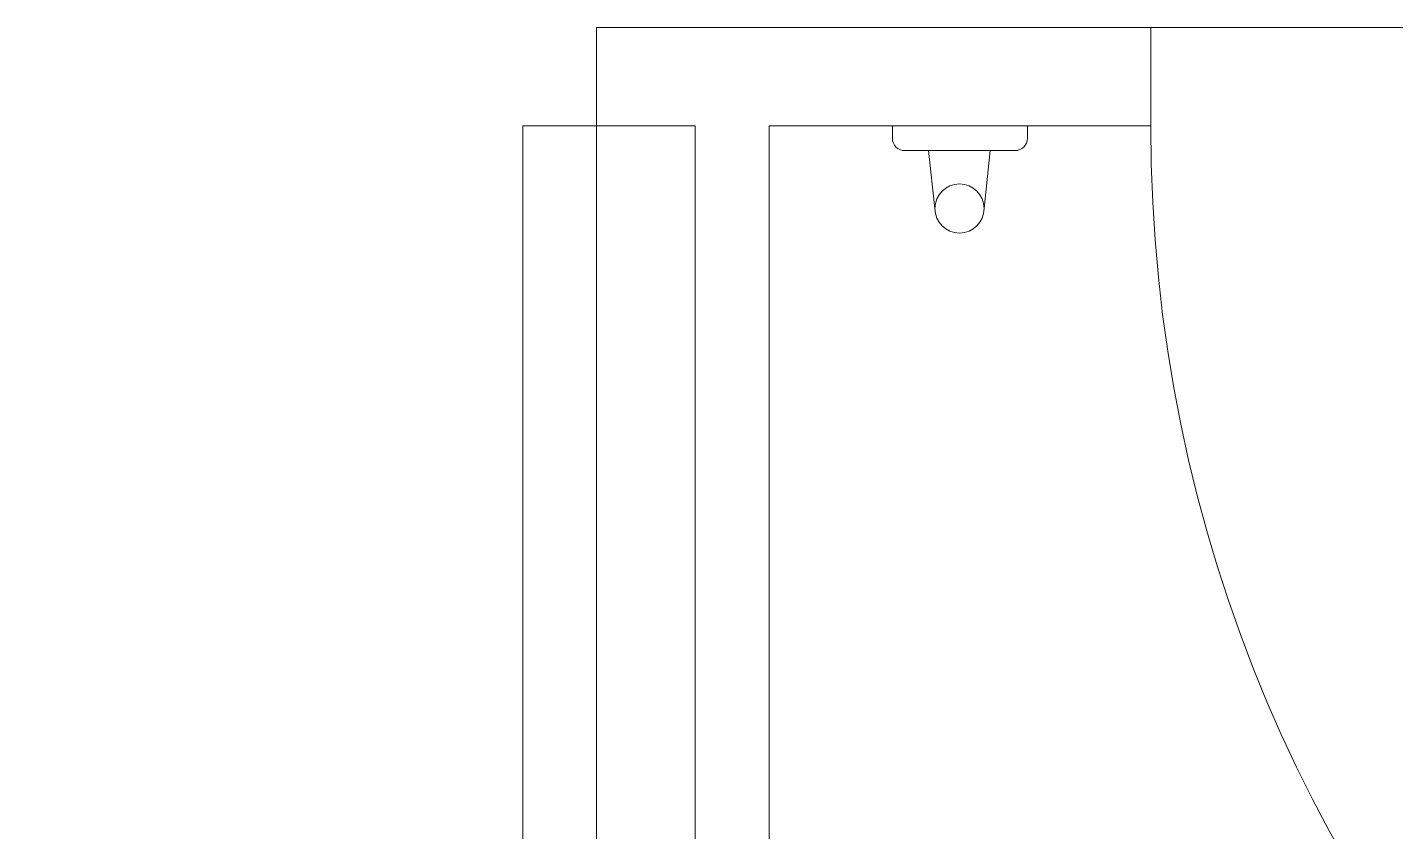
# Model space of a CAD drawing. Header units: millimetres. Extents: x 867 to 1330, y 209 to 507.
# Drawn here: x 1185.96 to 1186.515, y 448.346 to 448.673 of the extents above; entities that cross this region are included whole.
import ezdxf

# ---------------------------------------------------------------- set-up
doc = ezdxf.new("R2010")
doc.units = ezdxf.units.MM
doc.header["$LTSCALE"] = 5
doc.layers.add('I-ARQ', color=8, linetype='Continuous', lineweight=0)

msp = doc.modelspace()

# ---------------------------------------------------------------- linework, layer by layer
at = {"layer": 'I-ARQ'}
for p, q in [((1186.23066, 448.67254), (1186.19066, 448.67254)), ((1186.19066, 448.63254), (1186.19066, 448.67254)), ((1186.23066, 448.67254), (1186.26066, 448.67254)), ((1186.41566, 448.67254), (1186.26066, 448.67254)), ((1186.41566, 448.63115), (1186.41566, 448.67254)), ((1187.01566, 448.67254), (1186.41566, 448.67254)), ((1186.23066, 448.63254), (1186.16066, 448.63254)), ((1186.16066, 448.03254), (1186.16066, 448.63254)), ((1186.16066, 448.63254), (1186.19066, 448.63254)), ((1186.19066, 448.63254), (1186.19066, 448.03254)), ((1186.23066, 447.42254), (1186.23066, 448.63254)), ((1186.26066, 447.42254), (1186.26066, 448.63254)), ((1186.41566, 448.63254), (1186.26066, 448.63254)), ((1186.31075, 448.63254), (1186.31075, 448.62754)), ((1186.36558, 448.63254), (1186.31075, 448.63254)), ((1186.36558, 448.63254), (1186.36558, 448.62754)), ((1186.36058, 448.62254), (1186.31575, 448.62254)), ((1186.32546, 448.62254), (1186.32799, 448.59907)), ((1186.35052, 448.62254), (1186.34799, 448.59907))]:
    msp.add_line(p, q, dxfattribs=at)
msp.add_circle((1186.33799, 448.59907), 0.01, dxfattribs=at)
for centre, radius, start, end in [((1186.19066, 448.63254), 0.6, 180, 270), ((1187.01566, 448.63254), 0.6, 180, 270), ((1186.31575, 448.62754), 0.005, 180, 270), ((1186.36058, 448.62754), 0.005, 270, 0)]:
    msp.add_arc(centre, radius, start, end, dxfattribs=at)

doc.saveas('drawing.dxf')
